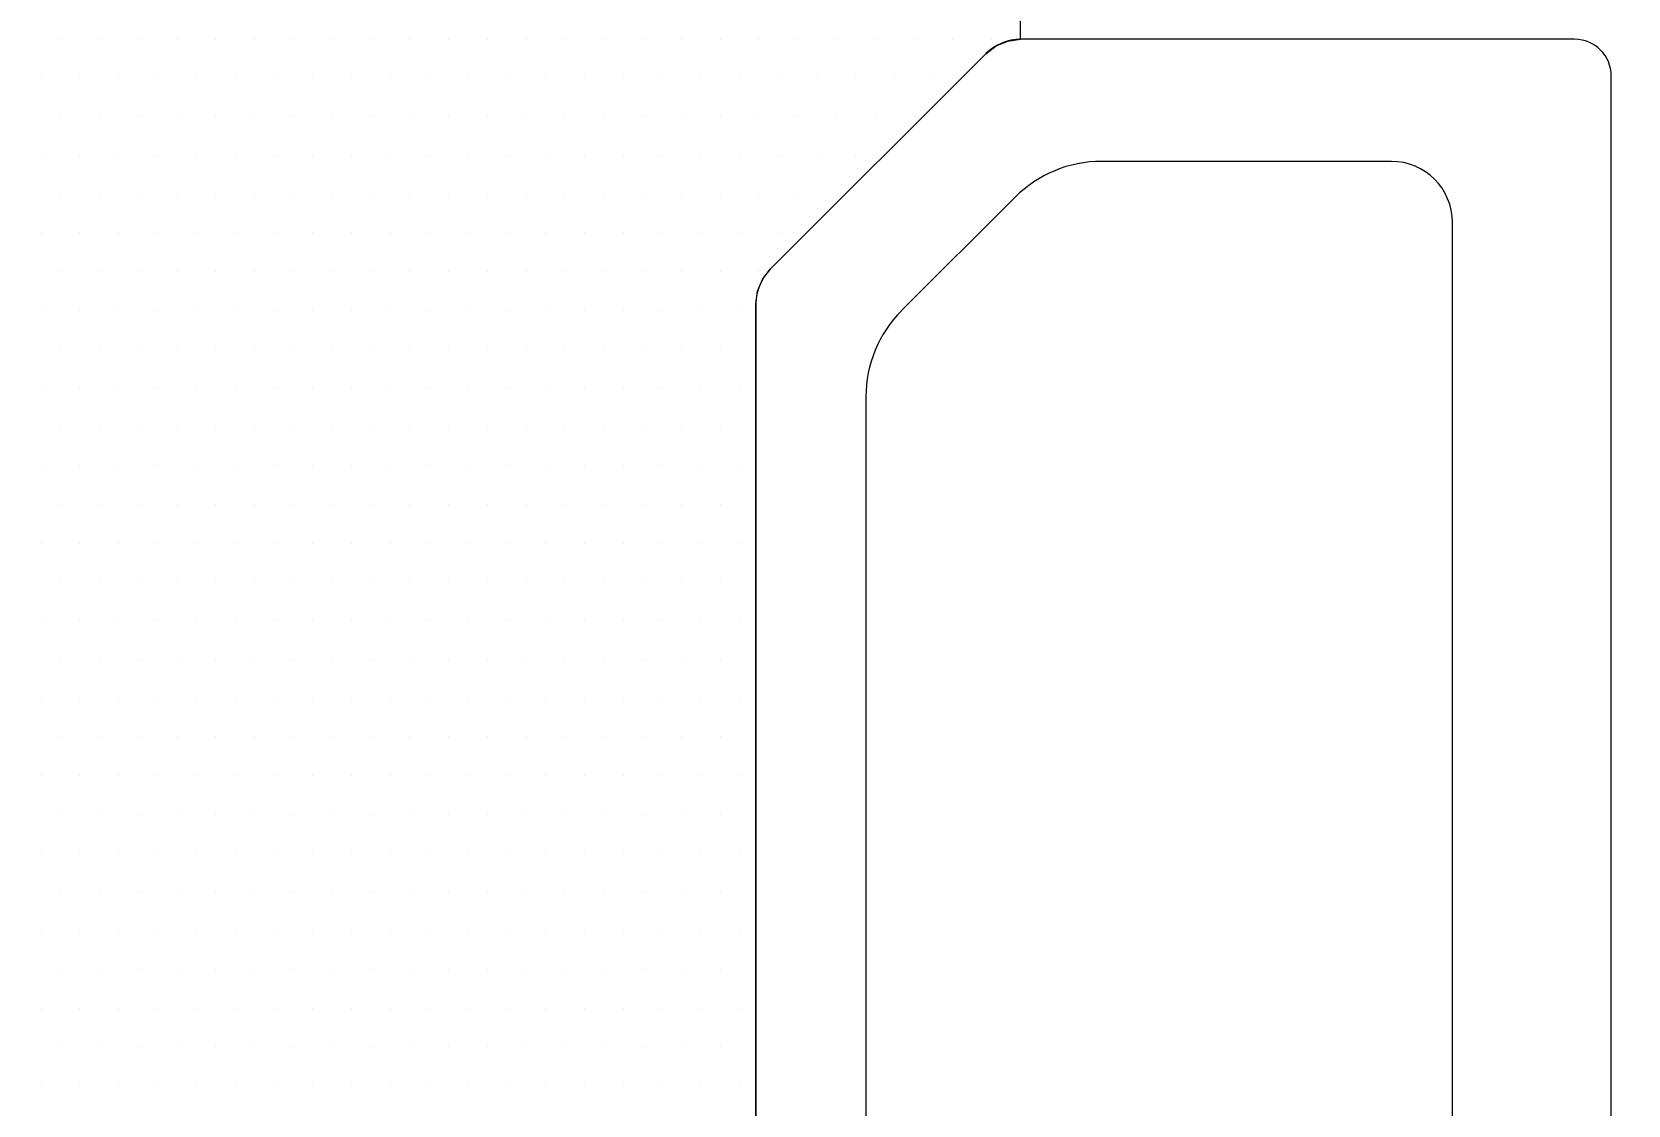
# Model space of a CAD drawing. Extents: x 820 to 5791, y 1495 to 5010.
# Drawn here: x 3404.57 to 3405.876, y 2078.31 to 2079.189 of the extents above; entities that cross this region are included whole.
import ezdxf

# ---------------------------------------------------------------- set-up
doc = ezdxf.new("R2010")
doc.units = 0
doc.header["$LTSCALE"] = 20
doc.layers.get('0').update_dxf_attribs({"linetype": 'CONTINUOUS', "lineweight": 15})
doc.layers.get('DEFPOINTS').update_dxf_attribs({"linetype": 'CONTINUOUS'})
doc.layers.add('_00_TT_PLASTER INTERIOR', color=60, linetype='CONTINUOUS', lineweight=0)
doc.layers.add('ölç', color=63, linetype='CONTINUOUS', lineweight=20)
doc.layers.add('dış ölçü', color=7, linetype='CONTINUOUS', lineweight=20, true_color=0x0d6787)
doc.styles.add('TRS', font='times.ttf', dxfattribs={"width": 0.8})
doc.dimstyles.new('dış ölçü', dxfattribs={"dimtxt": 12, "dimasz": 5, "dimexe": 5, "dimexo": 35, "dimgap": 5, "dimtad": 1, "dimdec": 0, "dimdsep": 46, "dimtxsty": 'TRS', "dimblk": 'DOT', "dimcen": 0, "dimdle": 0.1, "dimclrd": 256, "dimclre": 256, "dimclrt": 73, "dimadec": 0, "dimazin": 0, "dimtfac": 0.3, "dimtdec": 0, "dimtix": 1, "dimtmove": 2, "dimatfit": 3, "dimldrblk": 'DOT', "dimfxl": 1, "dimfxlon": 1, "dimtolj": 1, "dimarcsym": 0})

# ---------------------------------------------------------------- blocks, each defined once
blk = doc.blocks.new('_Dot')
at = {"layer": 'ölç', "color": 0, "lineweight": -2}
blk.add_line((-0.5, 0), (-1, 0), dxfattribs=at)
at = {"layer": 'ölç', "color": 0, "const_width": 0.5}
blk.add_lwpolyline([(-0.25, 0, 1), (0.25, 0, 1)], format="xyb", close=True, dxfattribs=at)
blk = doc.blocks.new('*D176')
at = {"layer": 'DEFPOINTS', "color": 0, "transparency": 16777216}
for p in [(2844.1763, 2097.0445), (3414.391, 2084.5543), (3414.391, 1809.2783)]:
    blk.add_point(p, dxfattribs=at)
at = {"layer": 'dış ölçü', "lineweight": -2, "transparency": 16777216}
for p, q in [((2844.1763, 1810.2783), (2844.1763, 1804.2783)), ((3414.391, 1810.2783), (3414.391, 1804.2783)), ((2849.1763, 1809.2783), (3409.391, 1809.2783))]:
    blk.add_line(p, q, dxfattribs=at)
at = {"layer": 'dış ölçü', "lineweight": -2, "transparency": 16777216, "xscale": 5, "yscale": 5, "zscale": 5, "rotation": 180}
blk.add_blockref('_Dot', (2844.1763, 1809.2783), dxfattribs=at)
at = {"layer": 'dış ölçü', "lineweight": -2, "transparency": 16777216, "xscale": 5, "yscale": 5, "zscale": 5}
blk.add_blockref('_Dot', (3414.391, 1809.2783), dxfattribs=at)
at = {"layer": 'dış ölçü', "color": 73, "transparency": 16777216, "insert": (3129.2837, 1820.3994), "char_height": 12, "attachment_point": 5, "style": 'TRS'}
blk.add_mtext('\\A1;570', dxfattribs=at)
blk = doc.blocks.new('*D180')
at = {"layer": 'DEFPOINTS', "color": 0, "transparency": 16777216}
for p in [(3700.9717, 2100.0445), (2054.2879, 2083.4408), (3700.9717, 1729.2783)]:
    blk.add_point(p, dxfattribs=at)
at = {"layer": 'dış ölçü', "lineweight": -2, "transparency": 16777216}
for p, q in [((2054.2879, 1730.2783), (2054.2879, 1724.2783)), ((3700.9717, 1730.2783), (3700.9717, 1724.2783)), ((2059.2879, 1729.2783), (3695.9717, 1729.2783))]:
    blk.add_line(p, q, dxfattribs=at)
at = {"layer": 'dış ölçü', "lineweight": -2, "transparency": 16777216, "xscale": 5, "yscale": 5, "zscale": 5, "rotation": 180}
blk.add_blockref('_Dot', (2054.2879, 1729.2783), dxfattribs=at)
at = {"layer": 'dış ölçü', "lineweight": -2, "transparency": 16777216, "xscale": 5, "yscale": 5, "zscale": 5}
blk.add_blockref('_Dot', (3700.9717, 1729.2783), dxfattribs=at)
at = {"layer": 'dış ölçü', "color": 73, "transparency": 16777216, "insert": (2877.6298, 1740.3994), "char_height": 12, "attachment_point": 5, "style": 'TRS'}
blk.add_mtext('\\A1;1647', dxfattribs=at)
blk = doc.blocks.new('HGJFG')
at = {"color": 9}
for p, q in [((-1759.208, -3291.1673), (-1759.208, -3291.1423)), ((-1759.9936, -3291.1671), (-1759.9936, -3291.1671)), ((-1759.9618, -3291.1671), (-1759.9618, -3291.1671)), ((-1759.9301, -3291.1671), (-1759.9301, -3291.1671)), ((-1759.8983, -3291.1671), (-1759.8983, -3291.1671)), ((-1759.8666, -3291.1671), (-1759.8666, -3291.1671)), ((-1759.8348, -3291.1671), (-1759.8348, -3291.1671)), ((-1759.8031, -3291.1671), (-1759.8031, -3291.1671)), ((-1759.7713, -3291.1671), (-1759.7713, -3291.1671)), ((-1759.7396, -3291.1671), (-1759.7396, -3291.1671)), ((-1759.7078, -3291.1671), (-1759.7078, -3291.1671)), ((-1759.6761, -3291.1671), (-1759.6761, -3291.1671)), ((-1759.6443, -3291.1671), (-1759.6443, -3291.1671)), ((-1759.6126, -3291.1671), (-1759.6126, -3291.1671)), ((-1759.5808, -3291.1671), (-1759.5808, -3291.1671)), ((-1759.5491, -3291.1671), (-1759.5491, -3291.1671)), ((-1759.5173, -3291.1671), (-1759.5173, -3291.1671)), ((-1759.4856, -3291.1671), (-1759.4856, -3291.1671)), ((-1759.4538, -3291.1671), (-1759.4538, -3291.1671)), ((-1759.4221, -3291.1671), (-1759.4221, -3291.1671)), ((-1759.3903, -3291.1671), (-1759.3903, -3291.1671)), ((-1759.3586, -3291.1671), (-1759.3586, -3291.1671)), ((-1759.3268, -3291.1671), (-1759.3268, -3291.1671)), ((-1759.2951, -3291.1671), (-1759.2951, -3291.1671)), ((-1759.2633, -3291.1671), (-1759.2633, -3291.1671)), ((-1759.2363, -3291.1791), (-1759.2279, -3291.1727)), ((-1759.2316, -3291.1671), (-1759.2316, -3291.1671)), ((-1759.2279, -3291.1727), (-1759.2185, -3291.1688)), ((-1759.2185, -3291.1688), (-1759.208, -3291.1673)), ((-1759.4128, -3291.3556), (-1759.2363, -3291.1791)), ((-1760.0094, -3291.1989), (-1760.0094, -3291.1989)), ((-1759.9777, -3291.1989), (-1759.9777, -3291.1989)), ((-1759.9459, -3291.1989), (-1759.9459, -3291.1989)), ((-1759.9142, -3291.1989), (-1759.9142, -3291.1989)), ((-1759.8824, -3291.1989), (-1759.8824, -3291.1989)), ((-1759.8507, -3291.1989), (-1759.8507, -3291.1989)), ((-1759.8189, -3291.1989), (-1759.8189, -3291.1989)), ((-1759.7872, -3291.1989), (-1759.7872, -3291.1989)), ((-1759.7554, -3291.1989), (-1759.7554, -3291.1989)), ((-1759.7237, -3291.1989), (-1759.7237, -3291.1989)), ((-1759.6919, -3291.1989), (-1759.6919, -3291.1989)), ((-1759.6602, -3291.1989), (-1759.6602, -3291.1989)), ((-1759.6284, -3291.1989), (-1759.6284, -3291.1989)), ((-1759.5967, -3291.1989), (-1759.5967, -3291.1989)), ((-1759.5649, -3291.1989), (-1759.5649, -3291.1989)), ((-1759.5332, -3291.1989), (-1759.5332, -3291.1989)), ((-1759.5014, -3291.1989), (-1759.5014, -3291.1989)), ((-1759.4697, -3291.1989), (-1759.4697, -3291.1989)), ((-1759.4379, -3291.1989), (-1759.4379, -3291.1989)), ((-1759.4062, -3291.1989), (-1759.4062, -3291.1989)), ((-1759.3744, -3291.1989), (-1759.3744, -3291.1989)), ((-1759.3427, -3291.1989), (-1759.3427, -3291.1989)), ((-1759.3109, -3291.1989), (-1759.3109, -3291.1989)), ((-1759.2792, -3291.1989), (-1759.2792, -3291.1989)), ((-1759.9936, -3291.2306), (-1759.9936, -3291.2306)), ((-1759.9618, -3291.2306), (-1759.9618, -3291.2306)), ((-1759.9301, -3291.2306), (-1759.9301, -3291.2306)), ((-1759.8983, -3291.2306), (-1759.8983, -3291.2306)), ((-1759.8666, -3291.2306), (-1759.8666, -3291.2306)), ((-1759.8348, -3291.2306), (-1759.8348, -3291.2306)), ((-1759.8031, -3291.2306), (-1759.8031, -3291.2306)), ((-1759.7713, -3291.2306), (-1759.7713, -3291.2306)), ((-1759.7396, -3291.2306), (-1759.7396, -3291.2306)), ((-1759.7078, -3291.2306), (-1759.7078, -3291.2306)), ((-1759.6761, -3291.2306), (-1759.6761, -3291.2306)), ((-1759.6443, -3291.2306), (-1759.6443, -3291.2306)), ((-1759.6126, -3291.2306), (-1759.6126, -3291.2306)), ((-1759.5808, -3291.2306), (-1759.5808, -3291.2306)), ((-1759.5491, -3291.2306), (-1759.5491, -3291.2306)), ((-1759.5173, -3291.2306), (-1759.5173, -3291.2306)), ((-1759.4856, -3291.2306), (-1759.4856, -3291.2306)), ((-1759.4538, -3291.2306), (-1759.4538, -3291.2306)), ((-1759.4221, -3291.2306), (-1759.4221, -3291.2306)), ((-1759.3903, -3291.2306), (-1759.3903, -3291.2306)), ((-1759.3586, -3291.2306), (-1759.3586, -3291.2306)), ((-1759.3268, -3291.2306), (-1759.3268, -3291.2306)), ((-1759.2951, -3291.2306), (-1759.2951, -3291.2306)), ((-1760.0094, -3291.2624), (-1760.0094, -3291.2624)), ((-1759.9777, -3291.2624), (-1759.9777, -3291.2624)), ((-1759.9459, -3291.2624), (-1759.9459, -3291.2624)), ((-1759.9142, -3291.2624), (-1759.9142, -3291.2624)), ((-1759.8824, -3291.2624), (-1759.8824, -3291.2624)), ((-1759.8507, -3291.2624), (-1759.8507, -3291.2624)), ((-1759.8189, -3291.2624), (-1759.8189, -3291.2624)), ((-1759.7872, -3291.2624), (-1759.7872, -3291.2624)), ((-1759.7554, -3291.2624), (-1759.7554, -3291.2624)), ((-1759.7237, -3291.2624), (-1759.7237, -3291.2624)), ((-1759.6919, -3291.2624), (-1759.6919, -3291.2624)), ((-1759.6602, -3291.2624), (-1759.6602, -3291.2624)), ((-1759.6284, -3291.2624), (-1759.6284, -3291.2624)), ((-1759.5967, -3291.2624), (-1759.5967, -3291.2624)), ((-1759.5649, -3291.2624), (-1759.5649, -3291.2624)), ((-1759.5332, -3291.2624), (-1759.5332, -3291.2624)), ((-1759.5014, -3291.2624), (-1759.5014, -3291.2624)), ((-1759.4697, -3291.2624), (-1759.4697, -3291.2624)), ((-1759.4379, -3291.2624), (-1759.4379, -3291.2624)), ((-1759.4062, -3291.2624), (-1759.4062, -3291.2624)), ((-1759.3744, -3291.2624), (-1759.3744, -3291.2624)), ((-1759.3427, -3291.2624), (-1759.3427, -3291.2624)), ((-1759.9936, -3291.2941), (-1759.9936, -3291.2941)), ((-1759.9618, -3291.2941), (-1759.9618, -3291.2941)), ((-1759.9301, -3291.2941), (-1759.9301, -3291.2941)), ((-1759.8983, -3291.2941), (-1759.8983, -3291.2941)), ((-1759.8666, -3291.2941), (-1759.8666, -3291.2941)), ((-1759.8348, -3291.2941), (-1759.8348, -3291.2941)), ((-1759.8031, -3291.2941), (-1759.8031, -3291.2941)), ((-1759.7713, -3291.2941), (-1759.7713, -3291.2941)), ((-1759.7396, -3291.2941), (-1759.7396, -3291.2941)), ((-1759.7078, -3291.2941), (-1759.7078, -3291.2941)), ((-1759.6761, -3291.2941), (-1759.6761, -3291.2941)), ((-1759.6443, -3291.2941), (-1759.6443, -3291.2941)), ((-1759.6126, -3291.2941), (-1759.6126, -3291.2941)), ((-1759.5808, -3291.2941), (-1759.5808, -3291.2941)), ((-1759.5491, -3291.2941), (-1759.5491, -3291.2941)), ((-1759.5173, -3291.2941), (-1759.5173, -3291.2941)), ((-1759.4856, -3291.2941), (-1759.4856, -3291.2941)), ((-1759.4538, -3291.2941), (-1759.4538, -3291.2941)), ((-1759.4221, -3291.2941), (-1759.4221, -3291.2941)), ((-1759.3903, -3291.2941), (-1759.3903, -3291.2941)), ((-1759.3586, -3291.2941), (-1759.3586, -3291.2941)), ((-1760.0094, -3291.3259), (-1760.0094, -3291.3259)), ((-1759.9777, -3291.3259), (-1759.9777, -3291.3259)), ((-1759.9459, -3291.3259), (-1759.9459, -3291.3259)), ((-1759.9142, -3291.3259), (-1759.9142, -3291.3259)), ((-1759.8824, -3291.3259), (-1759.8824, -3291.3259)), ((-1759.8507, -3291.3259), (-1759.8507, -3291.3259)), ((-1759.8189, -3291.3259), (-1759.8189, -3291.3259)), ((-1759.7872, -3291.3259), (-1759.7872, -3291.3259)), ((-1759.7554, -3291.3259), (-1759.7554, -3291.3259)), ((-1759.7237, -3291.3259), (-1759.7237, -3291.3259)), ((-1759.6919, -3291.3259), (-1759.6919, -3291.3259)), ((-1759.6602, -3291.3259), (-1759.6602, -3291.3259)), ((-1759.6284, -3291.3259), (-1759.6284, -3291.3259)), ((-1759.5967, -3291.3259), (-1759.5967, -3291.3259)), ((-1759.5649, -3291.3259), (-1759.5649, -3291.3259)), ((-1759.5332, -3291.3259), (-1759.5332, -3291.3259)), ((-1759.5014, -3291.3259), (-1759.5014, -3291.3259)), ((-1759.4697, -3291.3259), (-1759.4697, -3291.3259)), ((-1759.4379, -3291.3259), (-1759.4379, -3291.3259)), ((-1759.4062, -3291.3259), (-1759.4062, -3291.3259)), ((-1759.9936, -3291.3576), (-1759.9936, -3291.3576)), ((-1759.9618, -3291.3576), (-1759.9618, -3291.3576)), ((-1759.9301, -3291.3576), (-1759.9301, -3291.3576)), ((-1759.8983, -3291.3576), (-1759.8983, -3291.3576)), ((-1759.8666, -3291.3576), (-1759.8666, -3291.3576)), ((-1759.8348, -3291.3576), (-1759.8348, -3291.3576)), ((-1759.8031, -3291.3576), (-1759.8031, -3291.3576)), ((-1759.7713, -3291.3576), (-1759.7713, -3291.3576)), ((-1759.7396, -3291.3576), (-1759.7396, -3291.3576)), ((-1759.7078, -3291.3576), (-1759.7078, -3291.3576)), ((-1759.6761, -3291.3576), (-1759.6761, -3291.3576)), ((-1759.6443, -3291.3576), (-1759.6443, -3291.3576)), ((-1759.6126, -3291.3576), (-1759.6126, -3291.3576)), ((-1759.5808, -3291.3576), (-1759.5808, -3291.3576)), ((-1759.5491, -3291.3576), (-1759.5491, -3291.3576)), ((-1759.5173, -3291.3576), (-1759.5173, -3291.3576)), ((-1759.4856, -3291.3576), (-1759.4856, -3291.3576)), ((-1759.4538, -3291.3576), (-1759.4538, -3291.3576)), ((-1759.4221, -3291.3576), (-1759.4221, -3291.3576)), ((-1759.4192, -3291.3639), (-1759.4128, -3291.3556)), ((-1759.4245, -3291.3839), (-1759.4232, -3291.3735)), ((-1759.4232, -3291.3735), (-1759.4192, -3291.3639)), ((-1759.4245, -3292.5008), (-1759.4245, -3291.3839)), ((-1760.0094, -3291.3894), (-1760.0094, -3291.3894)), ((-1759.9777, -3291.3894), (-1759.9777, -3291.3894)), ((-1759.9459, -3291.3894), (-1759.9459, -3291.3894)), ((-1759.9142, -3291.3894), (-1759.9142, -3291.3894)), ((-1759.8824, -3291.3894), (-1759.8824, -3291.3894)), ((-1759.8507, -3291.3894), (-1759.8507, -3291.3894)), ((-1759.8189, -3291.3894), (-1759.8189, -3291.3894)), ((-1759.7872, -3291.3894), (-1759.7872, -3291.3894)), ((-1759.7554, -3291.3894), (-1759.7554, -3291.3894)), ((-1759.7237, -3291.3894), (-1759.7237, -3291.3894)), ((-1759.6919, -3291.3894), (-1759.6919, -3291.3894)), ((-1759.6602, -3291.3894), (-1759.6602, -3291.3894)), ((-1759.6284, -3291.3894), (-1759.6284, -3291.3894)), ((-1759.5967, -3291.3894), (-1759.5967, -3291.3894)), ((-1759.5649, -3291.3894), (-1759.5649, -3291.3894)), ((-1759.5332, -3291.3894), (-1759.5332, -3291.3894)), ((-1759.5014, -3291.3894), (-1759.5014, -3291.3894)), ((-1759.4697, -3291.3894), (-1759.4697, -3291.3894)), ((-1759.4379, -3291.3894), (-1759.4379, -3291.3894)), ((-1759.9936, -3291.4211), (-1759.9936, -3291.4211)), ((-1759.9618, -3291.4211), (-1759.9618, -3291.4211)), ((-1759.9301, -3291.4211), (-1759.9301, -3291.4211)), ((-1759.8983, -3291.4211), (-1759.8983, -3291.4211)), ((-1759.8666, -3291.4211), (-1759.8666, -3291.4211)), ((-1759.8348, -3291.4211), (-1759.8348, -3291.4211)), ((-1759.8031, -3291.4211), (-1759.8031, -3291.4211)), ((-1759.7713, -3291.4211), (-1759.7713, -3291.4211)), ((-1759.7396, -3291.4211), (-1759.7396, -3291.4211)), ((-1759.7078, -3291.4211), (-1759.7078, -3291.4211)), ((-1759.6761, -3291.4211), (-1759.6761, -3291.4211)), ((-1759.6443, -3291.4211), (-1759.6443, -3291.4211)), ((-1759.6126, -3291.4211), (-1759.6126, -3291.4211)), ((-1759.5808, -3291.4211), (-1759.5808, -3291.4211)), ((-1759.5491, -3291.4211), (-1759.5491, -3291.4211)), ((-1759.5173, -3291.4211), (-1759.5173, -3291.4211)), ((-1759.4856, -3291.4211), (-1759.4856, -3291.4211)), ((-1759.4538, -3291.4211), (-1759.4538, -3291.4211)), ((-1760.0094, -3291.4529), (-1760.0094, -3291.4529)), ((-1759.9777, -3291.4529), (-1759.9777, -3291.4529)), ((-1759.9459, -3291.4529), (-1759.9459, -3291.4529)), ((-1759.9142, -3291.4529), (-1759.9142, -3291.4529)), ((-1759.8824, -3291.4529), (-1759.8824, -3291.4529)), ((-1759.8507, -3291.4529), (-1759.8507, -3291.4529)), ((-1759.8189, -3291.4529), (-1759.8189, -3291.4529)), ((-1759.7872, -3291.4529), (-1759.7872, -3291.4529)), ((-1759.7554, -3291.4529), (-1759.7554, -3291.4529)), ((-1759.7237, -3291.4529), (-1759.7237, -3291.4529)), ((-1759.6919, -3291.4529), (-1759.6919, -3291.4529)), ((-1759.6602, -3291.4529), (-1759.6602, -3291.4529)), ((-1759.6284, -3291.4529), (-1759.6284, -3291.4529)), ((-1759.5967, -3291.4529), (-1759.5967, -3291.4529)), ((-1759.5649, -3291.4529), (-1759.5649, -3291.4529)), ((-1759.5332, -3291.4529), (-1759.5332, -3291.4529)), ((-1759.5014, -3291.4529), (-1759.5014, -3291.4529)), ((-1759.4697, -3291.4529), (-1759.4697, -3291.4529)), ((-1759.4379, -3291.4529), (-1759.4379, -3291.4529)), ((-1759.9936, -3291.4846), (-1759.9936, -3291.4846)), ((-1759.9618, -3291.4846), (-1759.9618, -3291.4846)), ((-1759.9301, -3291.4846), (-1759.9301, -3291.4846)), ((-1759.8983, -3291.4846), (-1759.8983, -3291.4846)), ((-1759.8666, -3291.4846), (-1759.8666, -3291.4846)), ((-1759.8348, -3291.4846), (-1759.8348, -3291.4846)), ((-1759.8031, -3291.4846), (-1759.8031, -3291.4846)), ((-1759.7713, -3291.4846), (-1759.7713, -3291.4846)), ((-1759.7396, -3291.4846), (-1759.7396, -3291.4846)), ((-1759.7078, -3291.4846), (-1759.7078, -3291.4846)), ((-1759.6761, -3291.4846), (-1759.6761, -3291.4846)), ((-1759.6443, -3291.4846), (-1759.6443, -3291.4846)), ((-1759.6126, -3291.4846), (-1759.6126, -3291.4846)), ((-1759.5808, -3291.4846), (-1759.5808, -3291.4846)), ((-1759.5491, -3291.4846), (-1759.5491, -3291.4846)), ((-1759.5173, -3291.4846), (-1759.5173, -3291.4846)), ((-1759.4856, -3291.4846), (-1759.4856, -3291.4846)), ((-1759.4538, -3291.4846), (-1759.4538, -3291.4846)), ((-1760.0094, -3291.5164), (-1760.0094, -3291.5164)), ((-1759.9777, -3291.5164), (-1759.9777, -3291.5164)), ((-1759.9459, -3291.5164), (-1759.9459, -3291.5164)), ((-1759.9142, -3291.5164), (-1759.9142, -3291.5164)), ((-1759.8824, -3291.5164), (-1759.8824, -3291.5164)), ((-1759.8507, -3291.5164), (-1759.8507, -3291.5164)), ((-1759.8189, -3291.5164), (-1759.8189, -3291.5164)), ((-1759.7872, -3291.5164), (-1759.7872, -3291.5164)), ((-1759.7554, -3291.5164), (-1759.7554, -3291.5164)), ((-1759.7237, -3291.5164), (-1759.7237, -3291.5164)), ((-1759.6919, -3291.5164), (-1759.6919, -3291.5164)), ((-1759.6602, -3291.5164), (-1759.6602, -3291.5164)), ((-1759.6284, -3291.5164), (-1759.6284, -3291.5164)), ((-1759.5967, -3291.5164), (-1759.5967, -3291.5164)), ((-1759.5649, -3291.5164), (-1759.5649, -3291.5164)), ((-1759.5332, -3291.5164), (-1759.5332, -3291.5164)), ((-1759.5014, -3291.5164), (-1759.5014, -3291.5164)), ((-1759.4697, -3291.5164), (-1759.4697, -3291.5164)), ((-1759.4379, -3291.5164), (-1759.4379, -3291.5164)), ((-1759.9936, -3291.5481), (-1759.9936, -3291.5481)), ((-1759.9618, -3291.5481), (-1759.9618, -3291.5481)), ((-1759.9301, -3291.5481), (-1759.9301, -3291.5481)), ((-1759.8983, -3291.5481), (-1759.8983, -3291.5481)), ((-1759.8666, -3291.5481), (-1759.8666, -3291.5481)), ((-1759.8348, -3291.5481), (-1759.8348, -3291.5481)), ((-1759.8031, -3291.5481), (-1759.8031, -3291.5481)), ((-1759.7713, -3291.5481), (-1759.7713, -3291.5481)), ((-1759.7396, -3291.5481), (-1759.7396, -3291.5481)), ((-1759.7078, -3291.5481), (-1759.7078, -3291.5481)), ((-1759.6761, -3291.5481), (-1759.6761, -3291.5481)), ((-1759.6443, -3291.5481), (-1759.6443, -3291.5481)), ((-1759.6126, -3291.5481), (-1759.6126, -3291.5481)), ((-1759.5808, -3291.5481), (-1759.5808, -3291.5481)), ((-1759.5491, -3291.5481), (-1759.5491, -3291.5481)), ((-1759.5173, -3291.5481), (-1759.5173, -3291.5481)), ((-1759.4856, -3291.5481), (-1759.4856, -3291.5481)), ((-1759.4538, -3291.5481), (-1759.4538, -3291.5481)), ((-1760.0094, -3291.5799), (-1760.0094, -3291.5799)), ((-1759.9777, -3291.5799), (-1759.9777, -3291.5799)), ((-1759.9459, -3291.5799), (-1759.9459, -3291.5799)), ((-1759.9142, -3291.5799), (-1759.9142, -3291.5799)), ((-1759.8824, -3291.5799), (-1759.8824, -3291.5799)), ((-1759.8507, -3291.5799), (-1759.8507, -3291.5799)), ((-1759.8189, -3291.5799), (-1759.8189, -3291.5799)), ((-1759.7872, -3291.5799), (-1759.7872, -3291.5799)), ((-1759.7554, -3291.5799), (-1759.7554, -3291.5799)), ((-1759.7237, -3291.5799), (-1759.7237, -3291.5799)), ((-1759.6919, -3291.5799), (-1759.6919, -3291.5799)), ((-1759.6602, -3291.5799), (-1759.6602, -3291.5799)), ((-1759.6284, -3291.5799), (-1759.6284, -3291.5799)), ((-1759.5967, -3291.5799), (-1759.5967, -3291.5799)), ((-1759.5649, -3291.5799), (-1759.5649, -3291.5799)), ((-1759.5332, -3291.5799), (-1759.5332, -3291.5799)), ((-1759.5014, -3291.5799), (-1759.5014, -3291.5799)), ((-1759.4697, -3291.5799), (-1759.4697, -3291.5799)), ((-1759.4379, -3291.5799), (-1759.4379, -3291.5799)), ((-1759.9936, -3291.6116), (-1759.9936, -3291.6116)), ((-1759.9618, -3291.6116), (-1759.9618, -3291.6116)), ((-1759.9301, -3291.6116), (-1759.9301, -3291.6116)), ((-1759.8983, -3291.6116), (-1759.8983, -3291.6116)), ((-1759.8666, -3291.6116), (-1759.8666, -3291.6116)), ((-1759.8348, -3291.6116), (-1759.8348, -3291.6116)), ((-1759.8031, -3291.6116), (-1759.8031, -3291.6116)), ((-1759.7713, -3291.6116), (-1759.7713, -3291.6116)), ((-1759.7396, -3291.6116), (-1759.7396, -3291.6116)), ((-1759.7078, -3291.6116), (-1759.7078, -3291.6116)), ((-1759.6761, -3291.6116), (-1759.6761, -3291.6116)), ((-1759.6443, -3291.6116), (-1759.6443, -3291.6116)), ((-1759.6126, -3291.6116), (-1759.6126, -3291.6116)), ((-1759.5808, -3291.6116), (-1759.5808, -3291.6116)), ((-1759.5491, -3291.6116), (-1759.5491, -3291.6116)), ((-1759.5173, -3291.6116), (-1759.5173, -3291.6116)), ((-1759.4856, -3291.6116), (-1759.4856, -3291.6116)), ((-1759.4538, -3291.6116), (-1759.4538, -3291.6116)), ((-1760.0094, -3291.6434), (-1760.0094, -3291.6434)), ((-1759.9777, -3291.6434), (-1759.9777, -3291.6434)), ((-1759.9459, -3291.6434), (-1759.9459, -3291.6434)), ((-1759.9142, -3291.6434), (-1759.9142, -3291.6434)), ((-1759.8824, -3291.6434), (-1759.8824, -3291.6434)), ((-1759.8507, -3291.6434), (-1759.8507, -3291.6434)), ((-1759.8189, -3291.6434), (-1759.8189, -3291.6434)), ((-1759.7872, -3291.6434), (-1759.7872, -3291.6434)), ((-1759.7554, -3291.6434), (-1759.7554, -3291.6434)), ((-1759.7237, -3291.6434), (-1759.7237, -3291.6434)), ((-1759.6919, -3291.6434), (-1759.6919, -3291.6434)), ((-1759.6602, -3291.6434), (-1759.6602, -3291.6434)), ((-1759.6284, -3291.6434), (-1759.6284, -3291.6434)), ((-1759.5967, -3291.6434), (-1759.5967, -3291.6434)), ((-1759.5649, -3291.6434), (-1759.5649, -3291.6434)), ((-1759.5332, -3291.6434), (-1759.5332, -3291.6434)), ((-1759.5014, -3291.6434), (-1759.5014, -3291.6434)), ((-1759.4697, -3291.6434), (-1759.4697, -3291.6434)), ((-1759.4379, -3291.6434), (-1759.4379, -3291.6434)), ((-1759.9936, -3291.6751), (-1759.9936, -3291.6751)), ((-1759.9618, -3291.6751), (-1759.9618, -3291.6751)), ((-1759.9301, -3291.6751), (-1759.9301, -3291.6751)), ((-1759.8983, -3291.6751), (-1759.8983, -3291.6751)), ((-1759.8666, -3291.6751), (-1759.8666, -3291.6751)), ((-1759.8348, -3291.6751), (-1759.8348, -3291.6751)), ((-1759.8031, -3291.6751), (-1759.8031, -3291.6751)), ((-1759.7713, -3291.6751), (-1759.7713, -3291.6751)), ((-1759.7396, -3291.6751), (-1759.7396, -3291.6751)), ((-1759.7078, -3291.6751), (-1759.7078, -3291.6751)), ((-1759.6761, -3291.6751), (-1759.6761, -3291.6751)), ((-1759.6443, -3291.6751), (-1759.6443, -3291.6751)), ((-1759.6126, -3291.6751), (-1759.6126, -3291.6751)), ((-1759.5808, -3291.6751), (-1759.5808, -3291.6751)), ((-1759.5491, -3291.6751), (-1759.5491, -3291.6751)), ((-1759.5173, -3291.6751), (-1759.5173, -3291.6751)), ((-1759.4856, -3291.6751), (-1759.4856, -3291.6751)), ((-1759.4538, -3291.6751), (-1759.4538, -3291.6751)), ((-1760.0094, -3291.7069), (-1760.0094, -3291.7069)), ((-1759.9777, -3291.7069), (-1759.9777, -3291.7069)), ((-1759.9459, -3291.7069), (-1759.9459, -3291.7069)), ((-1759.9142, -3291.7069), (-1759.9142, -3291.7069)), ((-1759.8824, -3291.7069), (-1759.8824, -3291.7069)), ((-1759.8507, -3291.7069), (-1759.8507, -3291.7069)), ((-1759.8189, -3291.7069), (-1759.8189, -3291.7069)), ((-1759.7872, -3291.7069), (-1759.7872, -3291.7069)), ((-1759.7554, -3291.7069), (-1759.7554, -3291.7069)), ((-1759.7237, -3291.7069), (-1759.7237, -3291.7069)), ((-1759.6919, -3291.7069), (-1759.6919, -3291.7069)), ((-1759.6602, -3291.7069), (-1759.6602, -3291.7069)), ((-1759.6284, -3291.7069), (-1759.6284, -3291.7069)), ((-1759.5967, -3291.7069), (-1759.5967, -3291.7069)), ((-1759.5649, -3291.7069), (-1759.5649, -3291.7069)), ((-1759.5332, -3291.7069), (-1759.5332, -3291.7069)), ((-1759.5014, -3291.7069), (-1759.5014, -3291.7069)), ((-1759.4697, -3291.7069), (-1759.4697, -3291.7069)), ((-1759.4379, -3291.7069), (-1759.4379, -3291.7069)), ((-1759.9936, -3291.7386), (-1759.9936, -3291.7386)), ((-1759.9618, -3291.7386), (-1759.9618, -3291.7386)), ((-1759.9301, -3291.7386), (-1759.9301, -3291.7386)), ((-1759.8983, -3291.7386), (-1759.8983, -3291.7386)), ((-1759.8666, -3291.7386), (-1759.8666, -3291.7386)), ((-1759.8348, -3291.7386), (-1759.8348, -3291.7386)), ((-1759.8031, -3291.7386), (-1759.8031, -3291.7386)), ((-1759.7713, -3291.7386), (-1759.7713, -3291.7386)), ((-1759.7396, -3291.7386), (-1759.7396, -3291.7386)), ((-1759.7078, -3291.7386), (-1759.7078, -3291.7386)), ((-1759.6761, -3291.7386), (-1759.6761, -3291.7386)), ((-1759.6443, -3291.7386), (-1759.6443, -3291.7386)), ((-1759.6126, -3291.7386), (-1759.6126, -3291.7386)), ((-1759.5808, -3291.7386), (-1759.5808, -3291.7386)), ((-1759.5491, -3291.7386), (-1759.5491, -3291.7386)), ((-1759.5173, -3291.7386), (-1759.5173, -3291.7386)), ((-1759.4856, -3291.7386), (-1759.4856, -3291.7386)), ((-1759.4538, -3291.7386), (-1759.4538, -3291.7386)), ((-1760.0094, -3291.7704), (-1760.0094, -3291.7704)), ((-1759.9777, -3291.7704), (-1759.9777, -3291.7704)), ((-1759.9459, -3291.7704), (-1759.9459, -3291.7704)), ((-1759.9142, -3291.7704), (-1759.9142, -3291.7704)), ((-1759.8824, -3291.7704), (-1759.8824, -3291.7704)), ((-1759.8507, -3291.7704), (-1759.8507, -3291.7704)), ((-1759.8189, -3291.7704), (-1759.8189, -3291.7704)), ((-1759.7872, -3291.7704), (-1759.7872, -3291.7704)), ((-1759.7554, -3291.7704), (-1759.7554, -3291.7704)), ((-1759.7237, -3291.7704), (-1759.7237, -3291.7704)), ((-1759.6919, -3291.7704), (-1759.6919, -3291.7704)), ((-1759.6602, -3291.7704), (-1759.6602, -3291.7704)), ((-1759.6284, -3291.7704), (-1759.6284, -3291.7704)), ((-1759.5967, -3291.7704), (-1759.5967, -3291.7704)), ((-1759.5649, -3291.7704), (-1759.5649, -3291.7704)), ((-1759.5332, -3291.7704), (-1759.5332, -3291.7704)), ((-1759.5014, -3291.7704), (-1759.5014, -3291.7704)), ((-1759.4697, -3291.7704), (-1759.4697, -3291.7704)), ((-1759.4379, -3291.7704), (-1759.4379, -3291.7704)), ((-1759.9936, -3291.8021), (-1759.9936, -3291.8021)), ((-1759.9618, -3291.8021), (-1759.9618, -3291.8021)), ((-1759.9301, -3291.8021), (-1759.9301, -3291.8021)), ((-1759.8983, -3291.8021), (-1759.8983, -3291.8021)), ((-1759.8666, -3291.8021), (-1759.8666, -3291.8021)), ((-1759.8348, -3291.8021), (-1759.8348, -3291.8021)), ((-1759.8031, -3291.8021), (-1759.8031, -3291.8021)), ((-1759.7713, -3291.8021), (-1759.7713, -3291.8021)), ((-1759.7396, -3291.8021), (-1759.7396, -3291.8021)), ((-1759.7078, -3291.8021), (-1759.7078, -3291.8021)), ((-1759.6761, -3291.8021), (-1759.6761, -3291.8021)), ((-1759.6443, -3291.8021), (-1759.6443, -3291.8021)), ((-1759.6126, -3291.8021), (-1759.6126, -3291.8021)), ((-1759.5808, -3291.8021), (-1759.5808, -3291.8021)), ((-1759.5491, -3291.8021), (-1759.5491, -3291.8021)), ((-1759.5173, -3291.8021), (-1759.5173, -3291.8021)), ((-1759.4856, -3291.8021), (-1759.4856, -3291.8021)), ((-1759.4538, -3291.8021), (-1759.4538, -3291.8021)), ((-1760.0094, -3291.8339), (-1760.0094, -3291.8339)), ((-1759.9777, -3291.8339), (-1759.9777, -3291.8339)), ((-1759.9459, -3291.8339), (-1759.9459, -3291.8339)), ((-1759.9142, -3291.8339), (-1759.9142, -3291.8339)), ((-1759.8824, -3291.8339), (-1759.8824, -3291.8339)), ((-1759.8507, -3291.8339), (-1759.8507, -3291.8339)), ((-1759.8189, -3291.8339), (-1759.8189, -3291.8339)), ((-1759.7872, -3291.8339), (-1759.7872, -3291.8339)), ((-1759.7554, -3291.8339), (-1759.7554, -3291.8339)), ((-1759.7237, -3291.8339), (-1759.7237, -3291.8339)), ((-1759.6919, -3291.8339), (-1759.6919, -3291.8339)), ((-1759.6602, -3291.8339), (-1759.6602, -3291.8339)), ((-1759.6284, -3291.8339), (-1759.6284, -3291.8339)), ((-1759.5967, -3291.8339), (-1759.5967, -3291.8339)), ((-1759.5649, -3291.8339), (-1759.5649, -3291.8339)), ((-1759.5332, -3291.8339), (-1759.5332, -3291.8339)), ((-1759.5014, -3291.8339), (-1759.5014, -3291.8339)), ((-1759.4697, -3291.8339), (-1759.4697, -3291.8339)), ((-1759.4379, -3291.8339), (-1759.4379, -3291.8339)), ((-1759.9936, -3291.8656), (-1759.9936, -3291.8656)), ((-1759.9618, -3291.8656), (-1759.9618, -3291.8656)), ((-1759.9301, -3291.8656), (-1759.9301, -3291.8656)), ((-1759.8983, -3291.8656), (-1759.8983, -3291.8656)), ((-1759.8666, -3291.8656), (-1759.8666, -3291.8656)), ((-1759.8348, -3291.8656), (-1759.8348, -3291.8656)), ((-1759.8031, -3291.8656), (-1759.8031, -3291.8656)), ((-1759.7713, -3291.8656), (-1759.7713, -3291.8656)), ((-1759.7396, -3291.8656), (-1759.7396, -3291.8656)), ((-1759.7078, -3291.8656), (-1759.7078, -3291.8656)), ((-1759.6761, -3291.8656), (-1759.6761, -3291.8656)), ((-1759.6443, -3291.8656), (-1759.6443, -3291.8656)), ((-1759.6126, -3291.8656), (-1759.6126, -3291.8656)), ((-1759.5808, -3291.8656), (-1759.5808, -3291.8656)), ((-1759.5491, -3291.8656), (-1759.5491, -3291.8656)), ((-1759.5173, -3291.8656), (-1759.5173, -3291.8656)), ((-1759.4856, -3291.8656), (-1759.4856, -3291.8656)), ((-1759.4538, -3291.8656), (-1759.4538, -3291.8656)), ((-1760.0094, -3291.8974), (-1760.0094, -3291.8974)), ((-1759.9777, -3291.8974), (-1759.9777, -3291.8974)), ((-1759.9459, -3291.8974), (-1759.9459, -3291.8974)), ((-1759.9142, -3291.8974), (-1759.9142, -3291.8974)), ((-1759.8824, -3291.8974), (-1759.8824, -3291.8974)), ((-1759.8507, -3291.8974), (-1759.8507, -3291.8974)), ((-1759.8189, -3291.8974), (-1759.8189, -3291.8974)), ((-1759.7872, -3291.8974), (-1759.7872, -3291.8974)), ((-1759.7554, -3291.8974), (-1759.7554, -3291.8974)), ((-1759.7237, -3291.8974), (-1759.7237, -3291.8974)), ((-1759.6919, -3291.8974), (-1759.6919, -3291.8974)), ((-1759.6602, -3291.8974), (-1759.6602, -3291.8974)), ((-1759.6284, -3291.8974), (-1759.6284, -3291.8974)), ((-1759.5967, -3291.8974), (-1759.5967, -3291.8974)), ((-1759.5649, -3291.8974), (-1759.5649, -3291.8974)), ((-1759.5332, -3291.8974), (-1759.5332, -3291.8974)), ((-1759.5014, -3291.8974), (-1759.5014, -3291.8974)), ((-1759.4697, -3291.8974), (-1759.4697, -3291.8974)), ((-1759.4379, -3291.8974), (-1759.4379, -3291.8974)), ((-1759.9936, -3291.9291), (-1759.9936, -3291.9291)), ((-1759.9618, -3291.9291), (-1759.9618, -3291.9291)), ((-1759.9301, -3291.9291), (-1759.9301, -3291.9291)), ((-1759.8983, -3291.9291), (-1759.8983, -3291.9291)), ((-1759.8666, -3291.9291), (-1759.8666, -3291.9291)), ((-1759.8348, -3291.9291), (-1759.8348, -3291.9291)), ((-1759.8031, -3291.9291), (-1759.8031, -3291.9291)), ((-1759.7713, -3291.9291), (-1759.7713, -3291.9291)), ((-1759.7396, -3291.9291), (-1759.7396, -3291.9291)), ((-1759.7078, -3291.9291), (-1759.7078, -3291.9291)), ((-1759.6761, -3291.9291), (-1759.6761, -3291.9291)), ((-1759.6443, -3291.9291), (-1759.6443, -3291.9291)), ((-1759.6126, -3291.9291), (-1759.6126, -3291.9291)), ((-1759.5808, -3291.9291), (-1759.5808, -3291.9291)), ((-1759.5491, -3291.9291), (-1759.5491, -3291.9291)), ((-1759.5173, -3291.9291), (-1759.5173, -3291.9291)), ((-1759.4856, -3291.9291), (-1759.4856, -3291.9291)), ((-1759.4538, -3291.9291), (-1759.4538, -3291.9291)), ((-1760.0094, -3291.9609), (-1760.0094, -3291.9609)), ((-1759.9777, -3291.9609), (-1759.9777, -3291.9609)), ((-1759.9459, -3291.9609), (-1759.9459, -3291.9609)), ((-1759.9142, -3291.9609), (-1759.9142, -3291.9609)), ((-1759.8824, -3291.9609), (-1759.8824, -3291.9609)), ((-1759.8507, -3291.9609), (-1759.8507, -3291.9609)), ((-1759.8189, -3291.9609), (-1759.8189, -3291.9609)), ((-1759.7872, -3291.9609), (-1759.7872, -3291.9609)), ((-1759.7554, -3291.9609), (-1759.7554, -3291.9609)), ((-1759.7237, -3291.9609), (-1759.7237, -3291.9609)), ((-1759.6919, -3291.9609), (-1759.6919, -3291.9609)), ((-1759.6602, -3291.9609), (-1759.6602, -3291.9609)), ((-1759.6284, -3291.9609), (-1759.6284, -3291.9609)), ((-1759.5967, -3291.9609), (-1759.5967, -3291.9609)), ((-1759.5649, -3291.9609), (-1759.5649, -3291.9609)), ((-1759.5332, -3291.9609), (-1759.5332, -3291.9609)), ((-1759.5014, -3291.9609), (-1759.5014, -3291.9609)), ((-1759.4697, -3291.9609), (-1759.4697, -3291.9609)), ((-1759.4379, -3291.9609), (-1759.4379, -3291.9609)), ((-1759.9936, -3291.9926), (-1759.9936, -3291.9926)), ((-1759.9618, -3291.9926), (-1759.9618, -3291.9926)), ((-1759.9301, -3291.9926), (-1759.9301, -3291.9926)), ((-1759.8983, -3291.9926), (-1759.8983, -3291.9926)), ((-1759.8666, -3291.9926), (-1759.8666, -3291.9926)), ((-1759.8348, -3291.9926), (-1759.8348, -3291.9926)), ((-1759.8031, -3291.9926), (-1759.8031, -3291.9926)), ((-1759.7713, -3291.9926), (-1759.7713, -3291.9926)), ((-1759.7396, -3291.9926), (-1759.7396, -3291.9926)), ((-1759.7078, -3291.9926), (-1759.7078, -3291.9926)), ((-1759.6761, -3291.9926), (-1759.6761, -3291.9926)), ((-1759.6443, -3291.9926), (-1759.6443, -3291.9926)), ((-1759.6126, -3291.9926), (-1759.6126, -3291.9926)), ((-1759.5808, -3291.9926), (-1759.5808, -3291.9926)), ((-1759.5491, -3291.9926), (-1759.5491, -3291.9926)), ((-1759.5173, -3291.9926), (-1759.5173, -3291.9926)), ((-1759.4856, -3291.9926), (-1759.4856, -3291.9926)), ((-1759.4538, -3291.9926), (-1759.4538, -3291.9926)), ((-1760.0094, -3292.0244), (-1760.0094, -3292.0244)), ((-1759.9777, -3292.0244), (-1759.9777, -3292.0244)), ((-1759.9459, -3292.0244), (-1759.9459, -3292.0244)), ((-1759.9142, -3292.0244), (-1759.9142, -3292.0244)), ((-1759.8824, -3292.0244), (-1759.8824, -3292.0244)), ((-1759.8507, -3292.0244), (-1759.8507, -3292.0244)), ((-1759.8189, -3292.0244), (-1759.8189, -3292.0244)), ((-1759.7872, -3292.0244), (-1759.7872, -3292.0244)), ((-1759.7554, -3292.0244), (-1759.7554, -3292.0244)), ((-1759.7237, -3292.0244), (-1759.7237, -3292.0244)), ((-1759.6919, -3292.0244), (-1759.6919, -3292.0244)), ((-1759.6602, -3292.0244), (-1759.6602, -3292.0244)), ((-1759.6284, -3292.0244), (-1759.6284, -3292.0244)), ((-1759.5967, -3292.0244), (-1759.5967, -3292.0244)), ((-1759.5649, -3292.0244), (-1759.5649, -3292.0244)), ((-1759.5332, -3292.0244), (-1759.5332, -3292.0244)), ((-1759.5014, -3292.0244), (-1759.5014, -3292.0244)), ((-1759.4697, -3292.0244), (-1759.4697, -3292.0244)), ((-1759.4379, -3292.0244), (-1759.4379, -3292.0244))]:
    blk.add_line(p, q, dxfattribs=at)
at = {"color": 9, "ltscale": 10}
for p, q in [((-1758.7545, -3291.1673), (-1759.208, -3291.1673)), ((-1759.2363, -3291.1791), (-1759.4128, -3291.3556)), ((-1758.7245, -3292.6873), (-1758.7245, -3291.1973)), ((-1758.9045, -3291.2673), (-1759.1417, -3291.2673)), ((-1759.2124, -3291.2966), (-1759.3053, -3291.3895)), ((-1758.8545, -3292.5673), (-1758.8545, -3291.3173)), ((-1759.4245, -3291.3839), (-1759.4245, -3292.5008)), ((-1759.3345, -3291.4602), (-1759.3345, -3292.4245))]:
    blk.add_line(p, q, dxfattribs=at)
for centre, radius, start, end in [((-1759.208, -3291.2073), 0.04, 90, 135), ((-1758.7545, -3291.1973), 0.03, 360, 90), ((-1759.1417, -3291.3673), 0.1, 90, 135), ((-1758.9045, -3291.3173), 0.05, 0, 90), ((-1759.3845, -3291.3839), 0.04, 135, 180), ((-1759.2345, -3291.4602), 0.1, 135, 180)]:
    blk.add_arc(centre, radius, start, end, dxfattribs=at)

msp = doc.modelspace()

# ---------------------------------------------------------------- block references
at = {"layer": '_00_TT_PLASTER INTERIOR'}
msp.add_blockref('HGJFG', (5164.5872, 5370.3499), dxfattribs=at)

# ---------------------------------------------------------------- dimensions: what is measured, and where the dimension line sits
at = {"layer": 'dış ölçü'}
for base, p1, p2, picture, middle in [((3700.9717, 1729.2783), (2054.2879, 2083.4408), (3700.9717, 2100.0445), '*D180', (2877.6298, 1740.3994)), ((3414.391, 1809.2783), (2844.1763, 2097.0445), (3414.391, 2084.5543), '*D176', (3129.2837, 1820.3994))]:
    dim = msp.add_linear_dim(base=base, p1=p1, p2=p2, dimstyle='dış ölçü', dxfattribs=at)
    dim.commit()
    dim.dimension.update_dxf_attribs({"geometry": picture, "text_midpoint": middle})

doc.saveas('drawing.dxf')
